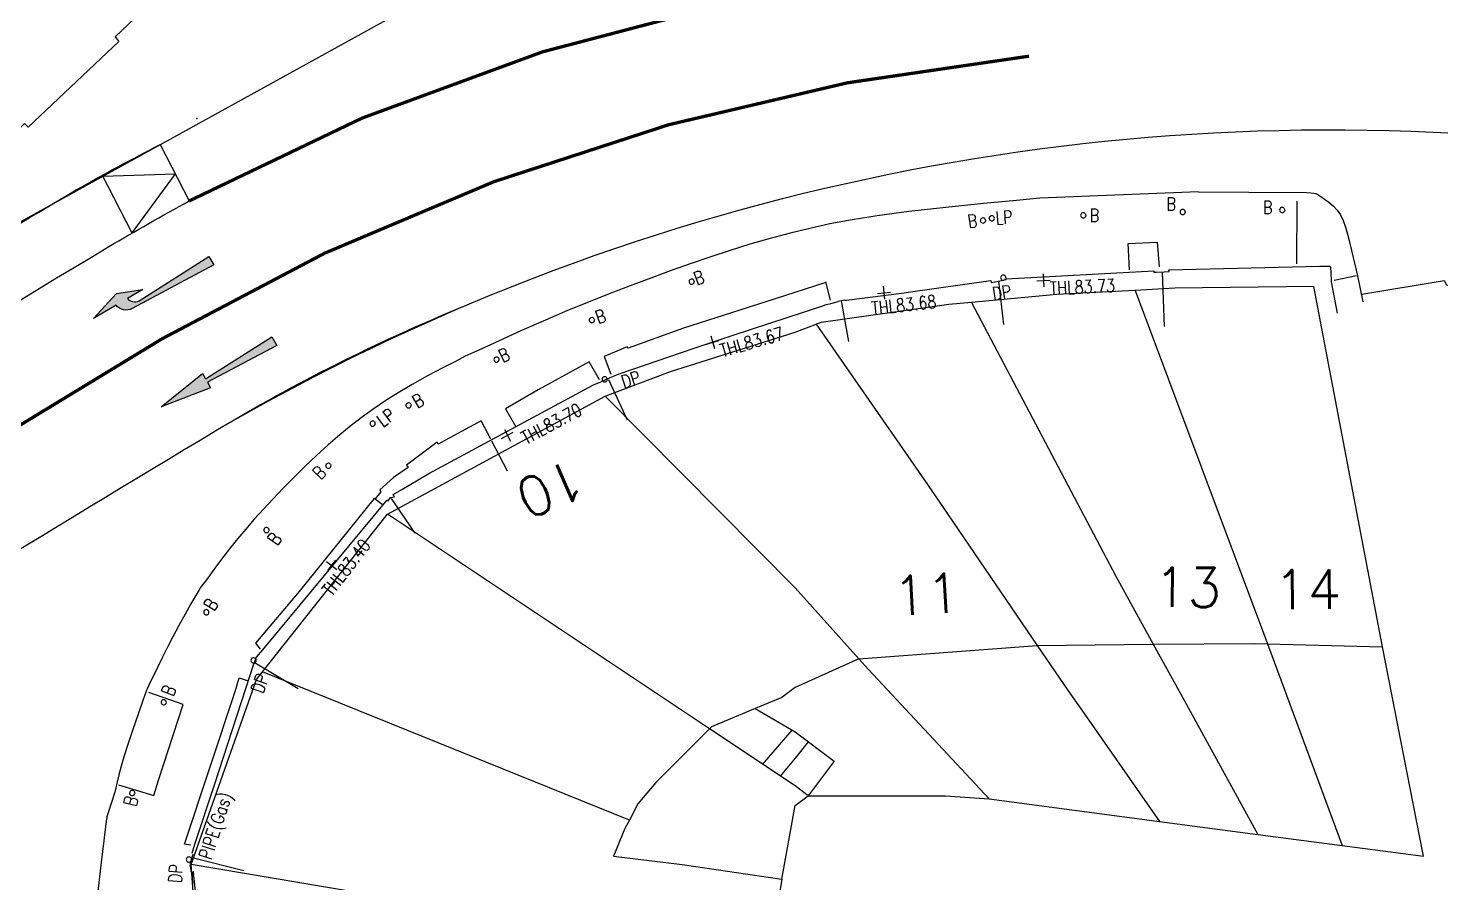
# Model space of a CAD drawing. Extents: x 427500 to 429848, y 434500 to 436505.
# Drawn here: x 428976.96 to 429020.11, y 435465.8 to 435491.89 of the extents above; entities that cross this region are included whole.
import ezdxf

# ---------------------------------------------------------------- set-up
doc = ezdxf.new("R2010")
doc.units = 0
doc.linetypes.add('1004', pattern=[6, 4, -2])
doc.layers.get('0').update_dxf_attribs({"color": 222})
for name, color, linetype in [('KTS_LINES', 7, 'Continuous'), ('LPTIP_Ex_Base', 8, 'Continuous'), ('PRO-MARKINGS', 7, 'Continuous'), ('PROPOSED', 1, 'Continuous')]:
    doc.layers.add(name, color=color, linetype=linetype)
doc.styles.add('MtXpl_Romans', font='romans__.ttf')
doc.styles.get("Standard").update_dxf_attribs({"font": 'romans.shx'})

# ---------------------------------------------------------------- blocks, each defined once
blk = doc.blocks.new('CIRCL')
at = {"color": 0, "linetype": 'ByBlock', "flags": 128}
for points in [[(0.5, 0), (0.475, 0.154), (0.404, 0.293), (0.293, 0.404), (0.154, 0.475), (0, 0.5), (-0.154, 0.475), (-0.293, 0.404), (-0.404, 0.293), (-0.475, 0.154), (-0.5, 0), (-0.475, -0.154), (-0.404, -0.293), (-0.293, -0.404), (-0.154, -0.475), (0, -0.5), (0.154, -0.475), (0.293, -0.404), (0.404, -0.293), (0.475, -0.154)], [(0.5, 0), (0.475, -0.154)]]:
    blk.add_lwpolyline(points, dxfattribs=at)
blk = doc.blocks.new('CROSS_1')
at = {"color": 0, "linetype": 'ByBlock', "flags": 128}
for points in [[(-0.5, 0.5), (0.5, -0.5)], [(0.5, 0.5), (-0.5, -0.5)]]:
    blk.add_lwpolyline(points, dxfattribs=at)
blk = doc.blocks.new('SPOT')
at = {"color": 0, "linetype": 'ByBlock', "flags": 128}
for points in [[(-0.5, 0), (0.5, 0)], [(0, 0.5), (0, -0.5)]]:
    blk.add_lwpolyline(points, dxfattribs=at)

msp = doc.modelspace()

# ---------------------------------------------------------------- hatches: boundary and pattern name
at = {"linetype": 'Continuous'}
h = msp.add_hatch(color=0, dxfattribs=at)
edge = h.paths.add_edge_path()
edge.add_arc((428980.2141567299, 435483.8420834392), 0.302694016917024, 581.5128212637904, 655.6370384155182)
edge.add_line((428980.345122939, 435483.5691887343), (428982.4751253424, 435484.9257478223))
edge.add_line((428982.4751253423, 435484.9257478223), (428982.6268327737, 435484.6669334965))
edge.add_line((428982.6268327737, 435484.6669334964), (428980.1348642322, 435483.3295528525))
edge.add_arc((428979.9555624031, 435483.6901041256), 0.4026740200150185, 578.6751456679693, 656.4411180587333, ccw=False)
edge.add_line((428979.6411941683, 435483.4384714978), (428978.948413949, 435483.0323892329))
edge.add_line((428978.9484139491, 435483.0323892329), (428979.659420937, 435483.7968949968))
edge.add_line((428979.659420937, 435483.7968949967), (428980.458164183, 435483.9173492495))
edge.add_line((428980.458164183, 435483.9173492495), (428979.9874972026, 435483.6414615898))
at = {"layer": 'KTS_LINES', "linetype": 'Continuous'}
msp.add_hatch(color=0, dxfattribs=at).paths.add_polyline_path([(428984.5558918226, 435482.2092568186), (428982.4357474011, 435481.080944968), (428982.5312319929, 435480.9166808735), (428981.0223177869, 435480.3287370676), (428982.2799567515, 435481.3489548065), (428982.3754413432, 435481.184690712), (428984.4051266778, 435482.4686211784)])

# ---------------------------------------------------------------- linework, layer by layer
at = {"color": 0, "linetype": 'Continuous'}
msp.add_lwpolyline([(428979.9874972024, 435483.6414615898, 0.335198107483375), (428980.345122939, 435483.5691887343), (428982.4751253423, 435484.9257478223), (428982.6268327737, 435484.6669334964), (428980.1348642323, 435483.3295528526, -0.3529697987741943), (428979.6411941683, 435483.4384714978), (428978.9484139491, 435483.0323892329), (428979.659420937, 435483.7968949967), (428980.458164183, 435483.9173492495)], format="xyb", close=True, dxfattribs=at)
at = {"layer": 'KTS_LINES', "color": 0, "linetype": 'Continuous'}
msp.add_lwpolyline([(428984.5558918226, 435482.2092568186), (428982.4357474011, 435481.080944968), (428982.5312319929, 435480.9166808735), (428981.0223177869, 435480.3287370676), (428982.2799567515, 435481.3489548065), (428982.3754413432, 435481.184690712), (428984.4051266778, 435482.4686211784)], close=True, dxfattribs=at)
at = {"layer": 'LPTIP_Ex_Base', "color": 251, "true_color": 0x636466}
for p, q in [((429008.3848941967, 435483.7580052325), (429005.7748941967, 435483.5180052325)), ((429010.7748941967, 435483.8880052325), (429008.3848941967, 435483.7580052325)), ((429011.9848941967, 435483.9580052325), (429010.7748941967, 435483.8880052325)), ((429010.7748941967, 435483.8880052325), (429014.8148941967, 435473.0980052325)), ((429016.2348941967, 435484.0080052325), (429011.9848941967, 435483.9580052325)), ((429018.3348941967, 435473.0080052325), (429016.2348941967, 435484.0080052325)), ((429005.0848941967, 435483.4580052325), (429001.1848941967, 435482.9080052325)), ((429005.7748941967, 435483.5180052325), (429005.0848941967, 435483.4580052325)), ((429005.7748941967, 435483.5180052325), (429010.1848941967, 435475.1580052325)), ((429001.1848941967, 435482.9080052325), (429001.0348941967, 435482.8580052325)), ((428996.5848941967, 435481.4080052325), (429000.3848941967, 435482.6080052325)), ((429000.3848941967, 435482.6080052325), (429001.0348941967, 435482.8580052325)), ((429001.0348941967, 435482.8580052325), (429004.4348941967, 435477.9580052325)), ((428994.5848941967, 435480.6580052325), (428996.5848941967, 435481.4080052325)), ((428987.9348941967, 435477.0580052325), (428994.5848941967, 435480.6580052325)), ((429000.3848941967, 435474.8080052325), (428994.5848941967, 435480.6580052325)), ((429004.4348941967, 435477.9580052325), (429007.7848941967, 435473.0480052325)), ((428984.1148941967, 435472.2380052325), (428987.9348941967, 435477.0580052325)), ((428997.7748941967, 435470.4980052325), (428987.9348941967, 435477.0580052325)), ((429010.1848941967, 435475.1580052325), (429011.3248941967, 435473.0880052325)), ((429002.3348941967, 435472.6380052325), (429000.3848941967, 435474.8080052325)), ((429002.3348941967, 435472.6380052325), (429007.7848941967, 435473.0480052325)), ((429007.7848941967, 435473.0480052325), (429011.3248941967, 435473.0880052325)), ((429007.7848941967, 435473.0480052325), (429008.7348941967, 435471.6580052325)), ((429011.3248941967, 435473.0880052325), (429014.4348941967, 435473.1080052325)), ((429011.3248941967, 435473.0880052325), (429012.1698941967, 435471.5540052325)), ((429014.4348941967, 435473.1080052325), (429014.8148941967, 435473.0980052325)), ((429014.8148941967, 435473.0980052325), (429018.3348941967, 435473.0080052325)), ((429014.8148941967, 435473.0980052325), (429017.1048941967, 435466.9380052325)), ((429019.5648941967, 435466.7180052325), (429018.3348941967, 435473.0080052325)), ((429002.3348941967, 435472.6380052325), (429000.3848941967, 435471.7580052325)), ((429002.3348941967, 435472.6380052325), (429002.6348941967, 435472.3080052325)), ((428983.9348941967, 435472.0080052325), (428984.1148941967, 435472.2380052325)), ((428995.3248941967, 435467.7080052325), (428984.1148941967, 435472.2380052325)), ((429002.6348941967, 435472.3080052325), (429006.3148941967, 435468.3580052325)), ((428981.9348941967, 435466.3580052325), (428983.9348941967, 435472.0080052325)), ((429000.3848941967, 435471.7580052325), (428999.9848941967, 435471.4580052325)), ((428999.9848941967, 435471.4580052325), (428999.1648941967, 435471.1180052325)), ((429008.7348941967, 435471.6580052325), (429009.1438941967, 435471.0720052325)), ((429012.1698941967, 435471.5540052325), (429014.5248941967, 435467.2780052325)), ((428999.1648941967, 435471.1180052325), (428997.8348941967, 435470.5580052325)), ((428999.1648941967, 435471.1180052325), (429000.3848941967, 435470.4080052325)), ((429009.1438941967, 435471.0720052325), (429011.5248941967, 435467.6680052325)), ((428997.7748941967, 435470.4980052325), (428996.1348941967, 435468.8580052325)), ((428997.8348941967, 435470.5580052325), (428997.7748941967, 435470.4980052325)), ((429000.3848941967, 435468.7580052325), (428997.7748941967, 435470.4980052325)), ((429000.2848941967, 435470.4580052325), (428999.3848941967, 435469.4080052325)), ((429000.3848941967, 435470.4080052325), (429001.5848941967, 435469.5080052325)), ((429000.7848941967, 435470.1080052325), (429000.3848941967, 435469.6080052325)), ((429000.3848941967, 435469.6080052325), (428999.9348941967, 435469.0580052325)), ((429001.5848941967, 435469.5080052325), (429000.7848941967, 435468.4580052325)), ((428996.1348941967, 435468.8580052325), (428995.5848941967, 435468.2080052325)), ((429000.7848941967, 435468.4580052325), (429000.3848941967, 435468.7580052325)), ((429000.3848941967, 435468.1580052325), (429000.7848941967, 435468.4580052325)), ((429000.7848941967, 435468.4580052325), (429002.5848941967, 435468.4580052325)), ((429002.5848941967, 435468.4580052325), (429004.9848941967, 435468.4580052325)), ((429004.9848941967, 435468.4580052325), (429006.3148941967, 435468.3580052325)), ((429006.3148941967, 435468.3580052325), (429011.5248941967, 435467.6680052325)), ((428995.5848941967, 435468.2080052325), (428995.3248941967, 435467.7080052325)), ((428999.9848941967, 435465.9080052325), (429000.3848941967, 435468.1580052325)), ((428995.1848941967, 435467.4580052325), (428994.8348941967, 435466.6080052325)), ((428995.3248941967, 435467.7080052325), (428995.1848941967, 435467.4580052325)), ((429011.5248941967, 435467.6680052325), (429014.5248941967, 435467.2780052325)), ((429014.5248941967, 435467.2780052325), (429017.1048941967, 435466.9380052325)), ((429017.1048941967, 435466.9380052325), (429019.5848941967, 435466.6080052325)), ((428994.8348941967, 435466.6080052325), (428996.9348941967, 435466.3580052325)), ((429019.5848941967, 435466.6080052325), (429019.5648941967, 435466.7180052325)), ((428993.8348941967, 435464.3580052325), (428981.9348941967, 435466.3580052325)), ((428982.3848941967, 435460.2580052325), (428981.9348941967, 435466.3580052325)), ((428996.9348941967, 435466.3580052325), (428999.9848941967, 435465.9080052325)), ((428999.9848941967, 435465.9080052325), (428999.5848941967, 435463.4580052325))]:
    msp.add_line(p, q, dxfattribs=at)
at = {"layer": 'LPTIP_Ex_Base', "color": 251, "true_color": 0x636466, "flags": 128}
for points in [[(428985.947971, 435497.097862), (428983.751182, 435493.368599), (428983.315243, 435492.67383), (428982.739784, 435493.027201), (428981.730691, 435493.646854), (428980.478066, 435492.450618), (428980.205808, 435492.190617), (428979.616756, 435491.626338), (428979.723878, 435491.490431), (428976.957781, 435488.868689), (428976.848481, 435488.987977), (428976.779917, 435488.921128), (428976.582101, 435488.728259), (428974.523746, 435488.667179)], [(428976.258452, 435485.722966), (428989.989528, 435493.311354)], [(429012.710499, 435486.89661), (429007.865228, 435486.705739), (429007.15117, 435486.634835), (429006.141157, 435486.5368), (429004.991162, 435486.420509), (429003.857155, 435486.294835), (429002.895108, 435486.168652), (429002.128268, 435486.043922), (429001.452653, 435485.914731), (429000.833394, 435485.778133), (429000.23562, 435485.631185), (428999.624463, 435485.470944), (428999.006084, 435485.296639), (428998.40373, 435485.110233), (428997.808157, 435484.912881), (428997.210124, 435484.705739), (428996.600386, 435484.489961), (428995.976378, 435484.264758), (428995.344261, 435484.029358), (428994.707886, 435483.784948), (428994.071102, 435483.532716), (428993.437761, 435483.273848), (428992.75796, 435482.982945), (428992.029133, 435482.659216), (428991.326133, 435482.340759), (428990.723811, 435482.065674), (428990.311755, 435481.878871), (428990.028307, 435481.729961), (428989.625591, 435481.52135), (428989.159373, 435481.275682), (428988.685419, 435481.015603), (428988.259496, 435480.763756), (428987.885156, 435480.522931), (428987.525223, 435480.278029), (428987.174366, 435480.02487), (428986.827253, 435479.759271), (428986.478553, 435479.477049), (428986.123497, 435479.171054), (428985.765639, 435478.844074), (428985.412133, 435478.506834), (428985.07013, 435478.170061), (428984.746784, 435477.844479), (428984.440303, 435477.526686), (428984.145918, 435477.209532), (428983.866318, 435476.89812), (428983.604189, 435476.597554), (428983.362221, 435476.312939), (428983.138786, 435476.038302), (428982.932092, 435475.77024), (428982.74458, 435475.517711), (428982.578688, 435475.289675), (428982.436857, 435475.09509), (428982.336014, 435474.961625), (428982.274533, 435474.883307), (428982.227022, 435474.818634), (428982.168089, 435474.726099), (428982.072344, 435474.5642), (428981.928435, 435474.312473), (428981.753289, 435473.998589), (428981.563933, 435473.65324), (428981.377396, 435473.307121), (428981.210704, 435472.990924), (428981.056867, 435472.687047), (428980.904533, 435472.375025), (428980.646319, 435471.832177), (428980.561413, 435471.654161)], [(429012.710499, 435486.89661), (429014.253246, 435486.881437), (429016.00656, 435486.878968), (429016.146778, 435486.869116), (429016.236458, 435486.859477), (429016.300051, 435486.842455), (429016.362004, 435486.810454), (429016.446767, 435486.755876), (429016.56182, 435486.677338), (429016.690865, 435486.579904), (429016.822679, 435486.46565), (429016.946041, 435486.33665), (429017.049729, 435486.194979), (429017.133484, 435486.021072), (429017.204786, 435485.813545), (429017.264026, 435485.601747), (429017.31159, 435485.415024), (429017.347868, 435485.282724), (429017.569515, 435484.330858), (429017.731685, 435483.538326)], [(429015.712297, 435486.614503), (429015.704936, 435484.695939)], [(429010.598802, 435484.512754), (429010.559038, 435485.314584), (429011.448248, 435485.362784), (429011.510514, 435484.61128)], [(428981.96707, 435466.705857), (428982.053819, 435466.9741), (428982.653457, 435468.787045), (428983.754405, 435472.169319), (428983.84063, 435472.454252), (428983.935831, 435472.686661), (428984.128319, 435472.911854), (428987.890922, 435477.451443), (428987.914293, 435477.47964), (428987.94318, 435477.45423), (428988.031804, 435477.558665), (428988.150741, 435477.585201), (428988.128686, 435477.622395), (428988.106383, 435477.660007), (428988.368154, 435477.810989), (428989.195393, 435478.30007), (428994.224667, 435481.001968), (428994.456267, 435481.094743), (428994.740697, 435481.223971), (428994.939367, 435481.308498), (428995.008659, 435481.342209), (428997.305672, 435482.126279), (428998.499613, 435482.519683), (429001.23158, 435483.417854), (429001.305459, 435483.44674), (429001.519782, 435483.500598), (429001.699816, 435483.546164), (429001.695668, 435483.558486), (429001.908463, 435483.596271), (429001.909816, 435483.586164), (429001.952816, 435483.592164), (429003.71554, 435483.817786), (429003.844051, 435483.833496), (429006.364036, 435484.190102), (429006.373753, 435484.132182), (429006.390999, 435484.133301), (429006.690574, 435484.189995), (429006.837696, 435484.222249), (429006.83485, 435484.236214), (429011.345874, 435484.483747), (429011.349443, 435484.441387), (429011.430637, 435484.44096), (429011.658761, 435484.453228), (429011.812583, 435484.464759), (429011.810259, 435484.512813), (429016.416548, 435484.624728), (429016.733617, 435484.627152), (429016.740269, 435484.609397), (429016.763979, 435484.198057), (429016.764643, 435484.144992), (429016.951179, 435483.187956)], [(429011.601619, 435484.445186), (429011.665472, 435482.785028)], [(429017.53848, 435484.330724), (429016.860083, 435484.191084)], [(429017.702015, 435483.769059), (429020.220855, 435484.194327), (429020.288968, 435484.05684), (429020.410185, 435484.02033), (429020.460147, 435483.971005), (429021.286099, 435484.075298)], [(429001.472327, 435483.58696), (429001.329365, 435484.148899), (429001.299847, 435484.116771), (428999.775137, 435483.625616), (428998.697086, 435483.280124), (428996.976002, 435482.735406), (428995.290326, 435482.125984), (428995.258198, 435482.167261), (428994.554837, 435481.871116), (428994.761621, 435481.332326)], [(429006.601988, 435484.168227), (429006.755233, 435482.846486)], [(429001.796907, 435483.564075), (429002.015102, 435482.33033)], [(428994.41013, 435481.159734), (428994.098781, 435481.707607), (428992.537692, 435480.847414), (428991.539861, 435480.273269), (428991.846248, 435479.742341)], [(428994.685448, 435481.169961), (428995.255362, 435479.935148)], [(428991.094136, 435479.341952), (428990.801239, 435479.907305), (428989.484146, 435479.189303), (428989.454225, 435479.249968), (428988.513414, 435478.551711), (428988.564668, 435478.47616), (428988.123372, 435478.177944), (428987.699045, 435477.798101), (428987.726734, 435477.735053), (428987.553698, 435477.526701)], [(428991.109892, 435479.298138), (428991.590603, 435478.377627)], [(428987.773509, 435477.351271), (428987.529198, 435477.53377), (428985.241343, 435474.6979), (428983.897685, 435473.114991), (428984.04354, 435472.929063)], [(428988.044627, 435477.537528), (428988.771829, 435476.479409)], [(428983.891135, 435472.511802), (428985.203911, 435471.727405)], [(428981.925932, 435466.951217), (428981.738056, 435466.983517), (428983.276463, 435471.635561), (428983.402975, 435472.060009), (428983.67804, 435471.963749)], [(428980.561413, 435471.654161), (428980.462719, 435471.366767), (428980.319608, 435470.952335), (428980.157997, 435470.481154), (428980.003804, 435470.023514), (428979.882945, 435469.649702), (428979.797564, 435469.357708), (428979.730383, 435469.100672), (428979.678187, 435468.881611), (428979.63776, 435468.703543), (428979.605886, 435468.569484), (428979.364552, 435467.810769), (428979.359494, 435467.766718)], [(428979.721072, 435468.789086), (428980.791834, 435468.466784), (428980.94636, 435468.963943), (428981.690635, 435471.242832), (428980.640411, 435471.606831)], [(428979.075794, 435465.353572), (428979.184908, 435466.336714), (428979.2916, 435467.170877), (428979.359494, 435467.766718)], [(428981.98994, 435466.658516), (428981.950999, 435466.539302), (428981.958965, 435466.428748), (428981.905373, 435466.423417), (428981.923291, 435466.138751), (428982.001848, 435466.146222), (428982.01312, 435466.015244), (428982.124132, 435464.982361), (428982.123904, 435464.731933), (428982.145838, 435460.539099), (428982.147099, 435460.297943), (428982.238506, 435460.086427), (428984.686545, 435454.421635), (428985.957245, 435452.928812), (428991.105691, 435446.459884), (428996.095626, 435440.421768), (429001.617344, 435433.613356), (429004.993384, 435436.551996), (429009.093769, 435440.194397)], [(428982.004587, 435466.564364), (428983.544329, 435466.172166)], [(428981.971166, 435466.139334), (428982.061802, 435461.249596)]]:
    msp.add_lwpolyline(points, dxfattribs=at)
at = {"layer": 'LPTIP_Ex_Base', "color": 251, "true_color": 0x636466}
msp.add_point((428982.106078, 435489.136344), dxfattribs=at)
at = {"layer": 'PRO-MARKINGS', "linetype": '1004', "const_width": 0.1, "flags": 128}
for points in [[(429077.0456881865, 435484.2069307954), (429061.8395093933, 435487.243947237), (429046.6772432876, 435489.7000115744), (429015.8545475664, 435493.8336367078, 0.1433347224641758), (428981.8723095895, 435486.616179743)], [(428972.3860599063, 435477.1432096142), (428981.0582908536, 435482.4152405143, -0.1061746299642997), (429007.5359006651, 435491.0393265677, -0.1206324540592923)]]:
    msp.add_lwpolyline(points, format="xyb", dxfattribs=at)
at = {"layer": 'PROPOSED', "flags": 128}
for points in [[(428982.6915010531, 435479.6051179692, -0.1596717786005629), (429023.9064837014, 435488.4111720799), (429050.5346420425, 435484.9102956051)], [(428959.1072624566, 435475.8293588674, 0.3310376932019248), (428960.2976780036, 435475.7453839969, -0.007502121567880818), (428978.4194049996, 435486.9542943686, -0.01056799888746045), (428980.9933231542, 435488.3396611117)], [(428960.1090470338, 435474.9606319423, 0.333063245736778), (428962.5005748324, 435474.7786213328, -0.007022213038627169), (428979.4250806542, 435485.2253630593, -0.00716628906117785), (428981.8740196052, 435486.6171194197)], [(428984.333683, 435450.196987, 0.03225842829384568), (428967.2198639783, 435468.6007167134, -0.4891319720090702), (428967.3715729883, 435470.1722107285, -0.006410911602497095), (428982.6915010531, 435479.6051179692, -0.03809746803571493), (428990.2184726298, 435483.3804635138, -0.03809746803571493)]]:
    msp.add_lwpolyline(points, format="xyb", dxfattribs=at)
for points in [[(428980.9933231556, 435488.3396611125), (428981.8740196052, 435486.6171194197)], [(428979.2125737289, 435487.4292043704), (428980.123030471, 435485.6484549436)], [(428979.2419385886, 435487.3717700578), (428981.4485515268, 435487.4492863992), (428980.1230304711, 435485.6484549437)]]:
    msp.add_lwpolyline(points, dxfattribs=at)

# ---------------------------------------------------------------- block references
at = {"layer": 'LPTIP_Ex_Base', "color": 251, "true_color": 0x636466}
for name, p, xscale, yscale, zscale, rotation in [('CIRCL', (429012.22684, 435486.281271), 0.1599999999999999, 0.1599999999999999, 0.1599999999999999, 1.170163), ('CIRCL', (429015.268085, 435486.343392), 0.1599999999999999, 0.1599999999999999, 0.1599999999999999, 1.170163), ('CIRCL', (429006.126604, 435486.022634), 0.16, 0.16, 0.16, 2.917240000000001), ('CIRCL', (429006.396288, 435486.08764), 0.16, 0.16, 0.16, 40.40808), ('CIRCL', (429009.190694, 435486.178778), 0.16, 0.16, 0.16, 1.933428), ('CIRCL', (428997.228299, 435484.152844), 0.16, 0.16, 0.16, 11.866847), ('CIRCL', (429006.745311, 435484.276935), 0.16, 0.16, 0.16, 357.358898), ('SPOT', (429007.975481, 435484.191227), 0.4, 0.4, 0.4, 2.652131999999999), ('SPOT', (429003.100204, 435483.813908), 0.4, 0.4, 0.4, 6.237080000000001), ('CIRCL', (428994.177663, 435482.97947), 0.16, 0.16, 0.16, 21.038361), ('SPOT', (428997.868727, 435482.304391), 0.4, 0.4, 0.4, 16.116747), ('CIRCL', (428991.267024, 435481.773824), 0.16, 0.16, 0.16, 229.927671), ('CIRCL', (428994.569181, 435481.170714), 0.16, 0.16, 0.16, 218.659292), ('CIRCL', (428988.5783, 435480.377392), 0.16, 0.16, 0.16, 27.445846), ('CIRCL', (428987.481307, 435479.818895), 0.16, 0.16, 0.16, 48.944119), ('SPOT', (428991.599024, 435479.461896), 0.4, 0.4, 0.4, 28.04027699999999), ('CIRCL', (428986.131606, 435478.530711), 0.16, 0.16, 0.16, 37.044245), ('CIRCL', (428984.237388, 435476.569472), 0.16, 0.16, 0.16, 45.995894), ('SPOT', (428986.233965, 435475.491095), 0.4, 0.4, 0.4, 52.088974), ('CIRCL', (428982.399802, 435474.060994), 0.16, 0.16, 0.16, 53.77535400000001), ('CIRCL', (428983.844535, 435472.591155), 0.16, 0.16, 0.16, 218.659292), ('CIRCL', (428981.099939, 435471.31074), 0.16, 0.16, 0.16, 64.70300099999999), ('CIRCL', (428980.134535, 435468.540603), 0.16, 0.16, 0.16, 356.226457), ('CIRCL', (428981.86749, 435466.509025), 0.16, 0.16, 0.16, 49.09701499999999), ('CROSS_1', (428981.896841, 435466.317197), 0.008, 0.008, 0.008, 56.76614600000001)]:
    msp.add_blockref(name, p, dxfattribs=dict(at, xscale=xscale, yscale=yscale, zscale=zscale, rotation=rotation))

# ---------------------------------------------------------------- texts
at = {"layer": 'LPTIP_Ex_Base', "color": 251, "true_color": 0x636466, "width": 0.8}
for p in [(429009.390694, 435485.978778), (429011.730885, 435486.32691), (429014.682079, 435486.220472)]:
    msp.add_text('B', height=0.4, dxfattribs=at).set_placement(p)
for s, rotation, p in [('B', 7.883056, (429005.686888, 435485.788036)), ('LP', 4.236389, (429006.522714, 435485.894414)), ('B', 20.854445, (428997.385576, 435484.038362)), ('THL83.73', 2.652132, (429008.180301, 435483.751804)), ('DP', 8.27, (429006.445453, 435483.57864)), ('THL83.68', 6.237080000000001, (429002.742851, 435483.137732)), ('B', 19.708055, (428994.375232, 435482.857079)), ('THL83.67', 16.116747, (428998.163683, 435481.846376)), ('B', 26.952223, (428991.457038, 435481.670478)), ('DP', 17.628056, (428995.154189, 435480.886866)), ('B', 29.981667, (428988.84554, 435480.276899)), ('THL83.70', 28.040277, (428992.164506, 435479.175557)), ('LP', 36.280277, (428987.792486, 435479.689083)), ('B', 45.48138800000001, (428985.892821, 435478.083278)), ('B', 55.359165, (428984.567461, 435476.07299)), ('THL83.40', 52.088974, (428986.227152, 435474.521995)), ('B', 58.95027899999999, (428982.636994, 435474.074548)), ('DP', 70.581665, (428984.132395, 435471.553783)), ('B', 69.179169, (428981.385527, 435471.466181)), ('B', 76.809448, (428980.256491, 435468.110112)), ('PIPE(Gas)', 72.050552, (428982.540362, 435466.475515)), ('DP', 85.943336, (428981.638989, 435465.785102))]:
    msp.add_text(s, height=0.4, rotation=rotation, dxfattribs=at).set_placement(p)
at = {"layer": 'LPTIP_Ex_Base', "color": 251, "true_color": 0x636466, "style": 'MtXpl_Romans'}
for s, rotation, p in [('10', 203, (428993.6340926005, 435478.7838196509)), ('11', 3.3, (429003.4124310757, 435473.946167398)), ('13', 359.4, (429011.3413197686, 435474.2320671026)), ('14', 0.6, (429015.0191291749, 435474.1447496877))]:
    msp.add_text(s, height=1.2, rotation=rotation, dxfattribs=at).set_placement(p)

doc.saveas('drawing.dxf')
